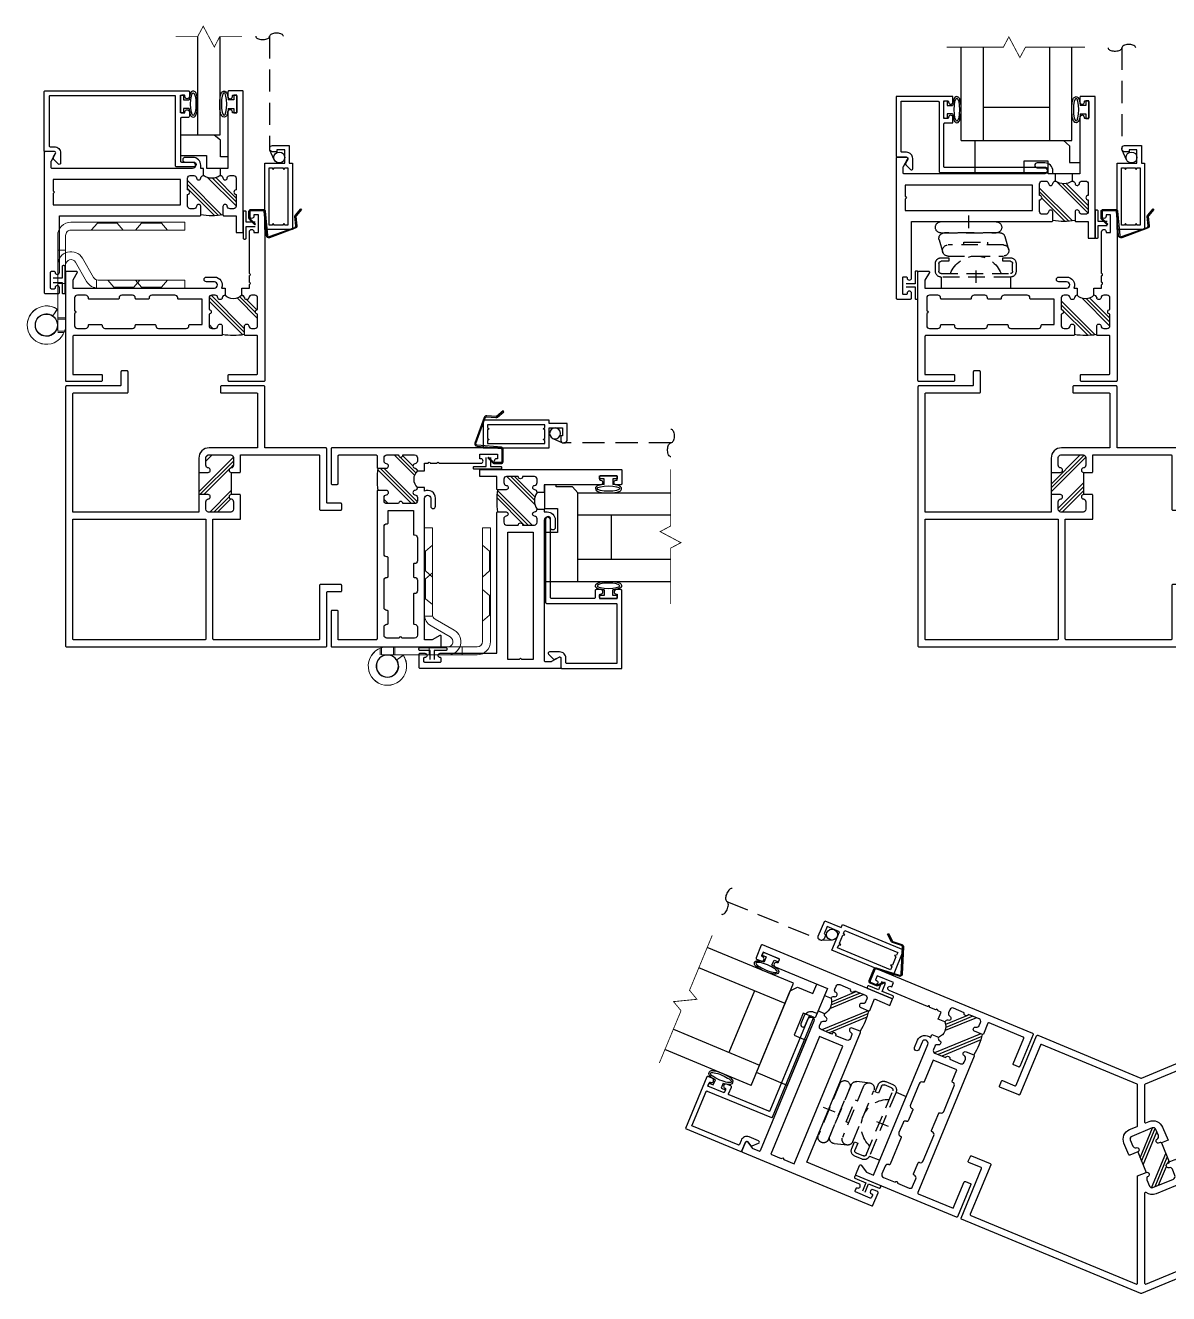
# Model space of a CAD drawing. Extents: x -4 to 57.4, y 0.4 to 32.4.
# Drawn here: x 1.52 to 14.44, y 15.15 to 29.49 of the extents above; entities that cross this region are included whole.
import ezdxf

# ---------------------------------------------------------------- set-up
doc = ezdxf.new("R2010")
doc.units = 0
doc.header["$MEASUREMENT"] = 0
doc.linetypes.add('HIDDEN', pattern=[0.375, 0.25, -0.125])
doc.layers.get('0').update_dxf_attribs({"linetype": 'CONTINUOUS'})
for name, color, linetype in [('FRAME', 1, 'CONTINUOUS'), ('GLASS', 7, 'CONTINUOUS'), ('MISC', 7, 'CONTINUOUS'), ('SCREEN', 92, 'CONTINUOUS'), ('SCREEN_CLIP', 7, 'CONTINUOUS'), ('TEXT', 7, 'CONTINUOUS'), ('VENT', 5, 'CONTINUOUS'), ('YK_GLASS_STOP', 5, 'CONTINUOUS')]:
    doc.layers.add(name, color=color, linetype=linetype)

# ---------------------------------------------------------------- blocks, each defined once
blk = doc.blocks.new('P48 90 Corner Mullion')
h = blk.add_hatch()
h.set_pattern_fill('PLAST', color=256, angle=45, style=0)
h.set_pattern_definition([(45, (-6.56593, -27.63443), (-0.1767767, 0.1767767), []), (45, (-6.58803, -27.61234), (-0.1767767, 0.1767767), []), (45, (-6.61013, -27.59024), (-0.1767767, 0.1767767), [])])
h.paths.add_polyline_path([(0.135, 1.972), (0.03, 1.972), (0.03, 1.722), (0.135, 1.722, -0.414214), (0.16, 1.697), (0.16, 1.697, -0.38311), (0.138, 1.672, 0.38311), (0.11, 1.641), (0.11, 1.555, 0.414214), (0.141, 1.524), (0.391, 1.524, 0.414214), (0.422, 1.555), (0.422, 1.641, 0.38311), (0.394, 1.672, -0.38311), (0.372, 1.697), (0.372, 1.697, -0.414214), (0.397, 1.722), (0.397, 1.972, -0.414214), (0.372, 1.997), (0.372, 1.997, -0.38311), (0.394, 2.022, 0.38311), (0.422, 2.053), (0.422, 2.139, 0.414214), (0.391, 2.17), (0.141, 2.17, 0.414214), (0.11, 2.139), (0.11, 2.053, 0.38311), (0.138, 2.022, -0.38311), (0.16, 1.997), (0.16, 1.997, -0.414214)])
for p, q in [((0.03, 1.972), (0.03, 1.722)), ((0.397, 1.972), (0.397, 1.722))]:
    blk.add_line(p, q)
for points in [[(0.03, 1.722), (0.03, 1.524), (-1.395, 1.524), (-1.395, 2.86, -0.414214), (-1.385, 2.87), (-0.78, 2.87, 0.414214), (-0.77, 2.88), (-0.77, 3.11, 0.414214), (-0.78, 3.12), (-0.84, 3.12, 0.414214), (-0.85, 3.11), (-0.85, 2.96, -0.414214), (-0.86, 2.95), (-1.465, 2.95, 0.414214), (-1.475, 2.94), (-1.475, 0.01, 0.414214), (-1.465, 0), (1.465, 0, 0.414214), (1.475, 0.01), (1.475, 0.615, -0.414214), (1.485, 0.625), (1.635, 0.625, 0.414214), (1.645, 0.635), (1.645, 0.695, 0.414214), (1.635, 0.705), (1.405, 0.705, 0.414214), (1.395, 0.695), (1.395, 0.09, -0.414214), (1.385, 0.08), (0.2, 0.08, -0.414214), (0.19, 0.09), (0.19, 1.444), (0.502, 1.444), (0.502, 1.712, 0.414214), (0.492, 1.722), (0.397, 1.722, 0.414214), (0.372, 1.697), (0.372, 1.697, 0.38311), (0.394, 1.672, -0.38311), (0.422, 1.641), (0.422, 1.555, -0.414214), (0.391, 1.524), (0.141, 1.524, -0.414214), (0.11, 1.555), (0.11, 1.641, -0.38311), (0.138, 1.672, 0.38311), (0.16, 1.697), (0.16, 1.697, 0.414214), (0.135, 1.722), (0.03, 1.722)], [(0.03, 1.972), (0.135, 1.972, 0.414214), (0.16, 1.997), (0.16, 1.997, 0.38311), (0.138, 2.022, -0.38311), (0.11, 2.053), (0.11, 2.139, -0.414214), (0.141, 2.17), (0.391, 2.17, -0.414214), (0.422, 2.139), (0.422, 2.053, -0.38311), (0.394, 2.022, 0.38311), (0.372, 1.997), (0.372, 1.997, 0.414214), (0.397, 1.972), (0.492, 1.972, 0.414214), (0.502, 1.982), (0.502, 2.17), (1.385, 2.17, -0.414214), (1.395, 2.16), (1.395, 1.555, 0.414214), (1.405, 1.545), (1.635, 1.545, 0.414214), (1.645, 1.555), (1.645, 1.615, 0.414214), (1.635, 1.625), (1.485, 1.625, -0.414214), (1.475, 1.635), (1.475, 2.24, 0.414214), (1.465, 2.25), (0.775, 2.25), (0.775, 2.94, 0.414214), (0.765, 2.95), (0.285, 2.95, 0.414214), (0.275, 2.94), (0.275, 2.88, 0.414214), (0.285, 2.87), (0.685, 2.87, -0.414214), (0.695, 2.86), (0.695, 2.25), (0.147, 2.25, 0.414214), (0.03, 2.133), (0.03, 1.972)]]:
    blk.add_lwpolyline(points, format="xyb")
blk.add_lwpolyline([(-1.385, 0.08, -0.414214), (-1.395, 0.09), (-1.395, 1.444), (0.11, 1.444), (0.11, 0.09, -0.414214), (0.1, 0.08)], format="xyb", close=True)
blk = doc.blocks.new('05P19-BLOCK-OG')
h = blk.add_hatch()
h.set_pattern_fill('PLAST', angle=45, style=0)
h.paths.add_polyline_path([(0.006, 1.12, -1), (0.006, 1.17), (0.006, 1.302, 0.414214), (-0.025, 1.333), (-0.063, 1.333, 0.38311), (-0.094, 1.305, -0.947716), (-0.143, 1.308), (-0.143, 1.403, 0.081165), (-0.394, 1.403), (-0.394, 1.308, -0.947716), (-0.443, 1.305, 0.38311), (-0.474, 1.333), (-0.512, 1.333, 0.414214), (-0.544, 1.302), (-0.544, 1.17, -1), (-0.544, 1.12), (-0.544, 0.988, 0.414214), (-0.512, 0.957), (-0.474, 0.957, 0.38311), (-0.443, 0.985, -0.898027), (-0.394, 0.985, 0.009247), (-0.394, 0.984, 0.372543), (-0.363, 0.957, -0.436275), (-0.174, 0.957, 0.38311), (-0.143, 0.985, -0.898027), (-0.094, 0.985, 0.38311), (-0.063, 0.957), (-0.025, 0.957, 0.414214), (0.006, 0.988)])
for points in [[(-0.394, 0.984, -0.009247), (-0.394, 0.985, 0.898027), (-0.443, 0.985, -0.38311), (-0.474, 0.957), (-0.512, 0.957, -0.414214), (-0.544, 0.988), (-0.544, 1.12, 1), (-0.544, 1.17), (-0.544, 1.302, -0.414214), (-0.512, 1.333), (-0.474, 1.333, -0.38311), (-0.443, 1.305, 0.947716), (-0.394, 1.308), (-0.394, 1.403, 0.414214), (-0.404, 1.413), (-2.073, 1.413, -0.414214), (-2.084, 1.423), (-2.084, 1.852), (-1.761, 1.852, 0.414214), (-1.751, 1.862), (-1.751, 1.922, 0.414214), (-1.761, 1.932), (-2.154, 1.932, 0.414214), (-2.163, 1.922), (-2.163, 0.697, 0.414214), (-2.154, 0.687), (-2.042, 0.687, 0.57735), (-2.034, 0.702), (-2.084, 0.788), (-2.084, 0.877), (-0.483, 0.877, -1), (-0.483, 0.806), (-0.572, 0.806, 1), (-0.572, 0.752), (-0.483, 0.752, 0.536675), (-0.401, 0.877), (-0.363, 0.877), (-0.363, 0.957, -0.38311), (-0.394, 0.985)], [(-0.143, 0.984, 0.009247), (-0.143, 0.985, -0.38311), (-0.174, 0.957), (-0.174, 0.877), (-0.087, 0.877), (-0.087, 0.838, 0.317837), (-0.083, 0.833, -0.707107), (-0.083, 0.814, 0.317837), (-0.087, 0.81), (-0.087, 0.738, 0.317837), (-0.083, 0.733, -0.707107), (-0.083, 0.714, 0.317837), (-0.087, 0.71), (-0.087, 0.239, 1), (-0.037, 0.239), (-0.037, 0.25), (0.014, 0.25), (0.014, 0.05), (-0.037, 0.05), (-0.037, 0.064, 1), (-0.087, 0.064), (-0.087, 0.01, 0.414214), (-0.076, 0), (0.076, 0, 0.414214), (0.087, 0.01), (0.087, 1.922, 0.414214), (0.076, 1.932), (-0.316, 1.932, 0.414214), (-0.326, 1.922), (-0.326, 1.862, 0.414214), (-0.316, 1.852), (-0.003, 1.852, -0.414214), (0.006, 1.842), (0.006, 1.423, -0.414214), (-0.003, 1.413), (-0.134, 1.413, 0.414214), (-0.143, 1.403), (-0.143, 1.308, 0.947716), (-0.094, 1.305, -0.38311), (-0.063, 1.333), (-0.025, 1.333, -0.414214), (0.006, 1.302), (0.006, 1.17, 1), (0.006, 1.12), (0.006, 0.988, -0.414214), (-0.025, 0.957), (-0.063, 0.957, -0.38311), (-0.094, 0.985, 0.898027), (-0.143, 0.985)]]:
    blk.add_lwpolyline(points, format="xyb")
blk.add_lwpolyline([(-1.377, 0.988, -0.414214), (-1.408, 0.957), (-1.529, 0.957, -0.414214), (-1.56, 0.988), (-1.56, 0.992, 0.414214), (-1.569, 1.002), (-1.897, 1.002, 0.414214), (-1.907, 0.992), (-1.907, 0.988, -0.414214), (-1.938, 0.957), (-2.032, 0.957, -0.414214), (-2.064, 0.988), (-2.064, 1.132, 1), (-2.064, 1.162), (-2.064, 1.302, -0.414214), (-2.032, 1.333), (-1.938, 1.333, -0.414214), (-1.907, 1.302), (-1.907, 1.302), (-1.907, 1.298, 0.414214), (-1.897, 1.288), (-1.761, 1.288, 0.414214), (-1.751, 1.298), (-1.751, 1.302), (-1.751, 1.302, -0.414214), (-1.72, 1.333), (-1.408, 1.333, -0.414214), (-1.377, 1.302), (-1.377, 1.302), (-1.377, 1.298, 0.414214), (-1.367, 1.288), (-1.155, 1.288, 0.414214), (-1.145, 1.298), (-1.145, 1.302), (-1.145, 1.302, -0.414214), (-1.114, 1.333), (-0.802, 1.333, -0.414214), (-0.771, 1.302), (-0.771, 1.302), (-0.771, 1.298, 0.414214), (-0.761, 1.288), (-0.623, 1.288), (-0.623, 1.002), (-0.889, 1.002, 0.414214), (-0.898, 0.992), (-0.898, 0.988, -0.414214), (-0.93, 0.957), (-1.19, 0.957, -0.414214), (-1.221, 0.988), (-1.221, 0.992, 0.414214), (-1.23, 1.002), (-1.367, 1.002, 0.414214), (-1.377, 0.992)], format="xyb", close=True)
at = {"color": 7}
for centre, radius, start, end in [((-0.269, 0.638), 0.775, 80.7195, 99.2805), ((-0.269, 0.869), 0.129, 42.8591, 137.1409)]:
    blk.add_arc(centre, radius, start, end, dxfattribs=at)
blk = doc.blocks.new('05P11-Z-BAR')
h = blk.add_hatch()
h.set_pattern_fill('PLAST', angle=45, style=0)
h.set_pattern_definition([(45, (-0.3846, -1e-07), (-0.176777, 0.176777), []), (45, (-0.4067, 0.0221), (-0.176777, 0.176777), []), (45, (-0.4288, 0.0442), (-0.176777, 0.176777), [])])
h.paths.add_polyline_path([(0.006, 1.12, -0.414214), (-0.018, 1.145, -0.414214), (0.006, 1.17), (0.006, 1.302, 0.414214), (-0.025, 1.333), (-0.063, 1.333, 0.38311), (-0.094, 1.305, -0.947716), (-0.143, 1.308), (-0.143, 1.403, 0.087329), (-0.394, 1.403), (-0.394, 1.308, -1), (-0.443, 1.308, 0.352985), (-0.473, 1.333), (-0.512, 1.333, 0.414214), (-0.544, 1.302), (-0.544, 1.17, -0.414214), (-0.518, 1.145, -0.414214), (-0.544, 1.12), (-0.544, 0.988, 0.414214), (-0.512, 0.957), (-0.474, 0.957, 0.38311), (-0.443, 0.985, -0.898027), (-0.394, 0.985, 0.38311), (-0.363, 0.957, -0.325577), (-0.174, 0.957, 0.363634), (-0.143, 0.982, -0.947716), (-0.094, 0.985, 0.38311), (-0.063, 0.957), (-0.025, 0.957, 0.414214), (0.006, 0.988)])
blk.add_line((-0.087, 0.877), (-0.087, 0.877))
for points in [[(-2.164, 2.28, -0.414214), (-2.154, 2.29), (-2.001, 2.29, -0.414214), (-1.991, 2.28), (-1.991, 2.226, -1), (-2.041, 2.226), (-2.041, 2.23, 0.414214), (-2.051, 2.24), (-2.081, 2.24, 0.414214), (-2.091, 2.23), (-2.091, 2.05, 0.414214), (-2.081, 2.04), (-2.051, 2.04, 0.414214), (-2.041, 2.05), (-2.041, 2.051, -1), (-1.991, 2.051), (-1.991, 1.413), (-0.403, 1.413, -0.414214), (-0.394, 1.403), (-0.394, 1.306, -0.888834), (-0.443, 1.306, 0.377258), (-0.474, 1.333), (-0.512, 1.333, 0.414214), (-0.544, 1.302), (-0.544, 1.17, -1), (-0.544, 1.12), (-0.544, 0.988, 0.414214), (-0.512, 0.957), (-0.474, 0.957, 0.383109), (-0.443, 0.985, -0.898027), (-0.394, 0.985, 0.38311), (-0.363, 0.957), (-0.363, 0.877), (-0.394, 0.877), (-0.394, 0.842, -0.414214), (-0.483, 0.752), (-0.571, 0.752, -1), (-0.571, 0.806), (-0.486, 0.806, 0.859155), (-0.486, 0.877), (-2.074, 0.877, 0.414214), (-2.084, 0.867), (-2.084, 0.797, 0.131652), (-2.082, 0.792), (-2.035, 0.709, -0.577353), (-2.048, 0.687), (-2.154, 0.687, -0.414214), (-2.164, 0.697), (-2.164, 2.28)], [(-0.025, 0.957, 0.414214), (0.006, 0.988), (0.006, 1.12, -1), (0.006, 1.17), (0.006, 1.302, 0.414214), (-0.025, 1.333), (-0.063, 1.333, 0.38311), (-0.094, 1.305, -0.947716), (-0.143, 1.308), (-0.143, 1.403, -0.414214), (-0.133, 1.413), (0.006, 1.413), (0.006, 1.603), (0.086, 1.603), (0.086, 0.01, -0.414214), (0.077, 0), (-0.077, 0, -0.414214), (-0.087, 0.01), (-0.087, 0.064, -1), (-0.037, 0.064), (-0.037, 0.06, 0.414214), (-0.027, 0.05), (0.003, 0.05, 0.414214), (0.014, 0.06), (0.014, 0.24, 0.414214), (0.003, 0.25), (-0.027, 0.25, 0.414214), (-0.037, 0.24), (-0.037, 0.239, -1), (-0.087, 0.239), (-0.087, 0.877), (-0.174, 0.877), (-0.174, 0.957, 0.363634), (-0.143, 0.982, -0.947716), (-0.094, 0.985, 0.38311), (-0.063, 0.957), (-0.025, 0.957)]]:
    blk.add_lwpolyline(points, format="xyb")
blk.add_lwpolyline([(-2.063, 1.16), (-2.063, 1.288), (-0.623, 1.288), (-0.623, 1.002), (-2.063, 1.002), (-2.063, 1.129), (-2.048, 1.145)], close=True)
at = {"color": 7}
for centre, radius, start, end in [((-0.269, 0.638), 0.775, 80.7195, 99.2805), ((-0.269, 0.828), 0.16, 53.9319, 126.0681)]:
    blk.add_arc(centre, radius, start, end, dxfattribs=at)
blk = doc.blocks.new('05P05-.25in_GLASS_STOP')
for p, q in [((-0.588, 0.25), (-0.623, 0.25)), ((-0.623, 0.25), (-0.623, 0.05)), ((-0.588, 0.198), (-0.588, 0.25)), ((-0.526, 0.198), (-0.588, 0.198)), ((-0.084, 0.198), (-0.022, 0.198)), ((-0.022, 0.198), (-0.022, 0.25)), ((-0.022, 0.25), (0.013, 0.25)), ((0.013, 0.25), (0.013, 0.05)), ((-0.623, 0.05), (-0.588, 0.05)), ((-0.588, 0.05), (-0.588, 0.103)), ((-0.588, 0.103), (-0.526, 0.103)), ((-0.022, 0.103), (-0.084, 0.103)), ((-0.022, 0.05), (-0.022, 0.103)), ((0.013, 0.05), (-0.022, 0.05))]:
    blk.add_line(p, q)
blk.add_lwpolyline([(-2.048, 0.632, 0.414214), (-1.978, 0.702), (-1.978, 0.817, 0.668179), (-2.003, 0.828), (-2.053, 0.778, 0.339454), (-2.057, 0.748), (-2.035, 0.71, -0.57735), (-2.048, 0.687), (-2.153, 0.687, 0.414214), (-2.163, 0.677), (-2.163, 0.01, 0.414214), (-2.153, 0), (-0.533, 0, 0.414214), (-0.523, 0.01), (-0.523, 0.064, 0.414214), (-0.548, 0.089), (-0.549, 0.089, 0.414214), (-0.573, 0.064), (-0.573, 0.06, -0.414214), (-0.583, 0.05), (-0.608, 0.05, -0.414214), (-0.623, 0.065), (-0.623, 0.235, -0.414214), (-0.608, 0.25), (-0.583, 0.25, -0.414214), (-0.573, 0.24), (-0.573, 0.239, 0.414214), (-0.549, 0.214), (-0.548, 0.214, 0.414214), (-0.523, 0.239), (-0.523, 0.288, 0.414214), (-0.538, 0.303), (-0.613, 0.303, -0.414214), (-0.623, 0.313), (-0.623, 0.795, -0.414214), (-0.613, 0.805), (-0.474, 0.805, 0.414214), (-0.447, 0.832), (-0.447, 0.833, 0.414214), (-0.474, 0.86), (-0.668, 0.86, 0.414214), (-0.678, 0.85), (-0.678, 0.065, -0.414214), (-0.688, 0.055), (-2.098, 0.055, -0.414214), (-2.108, 0.065), (-2.108, 0.622, -0.414214), (-2.098, 0.632)], format="xyb", close=True)
at = {"extrusion": (0, 0, -1)}
blk.add_ellipse((-0.479, 0.15), major_axis=(0, 0.129), ratio=0.232303, dxfattribs=at)
blk.add_ellipse((-0.131, 0.15), major_axis=(0, 0.129), ratio=0.232303)
for points in [[(-0.526, 0.198), (-0.524, 0.219), (-0.521, 0.239), (-0.512, 0.269), (-0.508, 0.28), (-0.495, 0.294), (-0.487, 0.298), (-0.479, 0.298), (-0.468, 0.298), (-0.46, 0.292), (-0.451, 0.279), (-0.447, 0.272), (-0.437, 0.244), (-0.433, 0.215), (-0.428, 0.136), (-0.432, 0.085), (-0.444, 0.034), (-0.448, 0.022), (-0.464, 0.005), (-0.478, 0), (-0.499, 0.008), (-0.504, 0.016), (-0.512, 0.032), (-0.515, 0.041), (-0.522, 0.067), (-0.524, 0.084), (-0.526, 0.103)], [(-0.084, 0.198), (-0.086, 0.219), (-0.089, 0.239), (-0.098, 0.269), (-0.102, 0.28), (-0.115, 0.294), (-0.123, 0.298), (-0.131, 0.298), (-0.142, 0.298), (-0.15, 0.292), (-0.159, 0.279), (-0.163, 0.272), (-0.173, 0.244), (-0.177, 0.215), (-0.182, 0.136), (-0.178, 0.085), (-0.166, 0.034), (-0.162, 0.022), (-0.146, 0.005), (-0.132, 0), (-0.111, 0.008), (-0.106, 0.016), (-0.098, 0.032), (-0.095, 0.041), (-0.088, 0.067), (-0.086, 0.084), (-0.084, 0.103)]]:
    blk.add_open_spline(points, degree=3, knots=[5.075676, 5.075676, 5.075676, 5.075676, 5.596595, 5.596595, 6.055763, 6.055763, 6.283185, 6.283185, 6.283185, 6.572914, 6.572914, 6.862642, 6.862642, 7.608886, 7.608886, 8.676451, 8.676451, 9.18434, 9.18434, 9.518242, 9.518242, 9.852144, 9.852144, 10.186046, 10.186046, 10.631436, 10.631436, 10.631436, 10.631436])
blk = doc.blocks.new('4-BAR_HINGE')
for p, q in [((0.248, -1.119), (0.123, -1.119)), ((0.248, -1.901), (0.123, -1.901))]:
    blk.add_line(p, q)
at = {"linetype": 'HIDDEN', "ltscale": 0.75}
for p, q in [((0.248, -1.119), (0.248, -1.901)), ((0.288, -1.901), (0.288, -1.119)), ((0.401, -1.054), (0.313, -1.054)), ((0.313, -1.094), (0.401, -1.094)), ((0.426, -1.119), (0.426, -1.204)), ((0.466, -1.204), (0.466, -1.119)), ((0.556, -1.136), (0.701, -1.178)), ((0.426, -1.204), (0.466, -1.204)), ((0.486, -1.823), (0.486, -1.198)), ((0.611, -1.198), (0.611, -1.823)), ((0.748, -1.239), (0.748, -1.864)), ((0.748, -1.904), (0.748, -1.279)), ((0.873, -1.279), (0.873, -1.904)), ((0.641, -1.377), (0.611, -1.377)), ((0.641, -1.644), (0.641, -1.377)), ((0.611, -1.644), (0.641, -1.644)), ((0.466, -1.816), (0.426, -1.816)), ((0.426, -1.816), (0.426, -1.901)), ((0.466, -1.901), (0.466, -1.816)), ((0.401, -1.926), (0.313, -1.926)), ((0.313, -1.966), (0.401, -1.966)), ((0.67, -1.924), (0.526, -1.881))]:
    blk.add_line(p, q, dxfattribs=at)
at = {"linetype": 'Continuous'}
for p, q in [((0.324, -1.51), (0.183, -1.51)), ((0.943, -1.591), (0.802, -1.591))]:
    blk.add_line(p, q, dxfattribs=at)
at = {"linetype": 'HIDDEN', "ltscale": 0.75}
for centre, radius, start, end in [((0.313, -1.119), 0.065, 90, 180), ((0.313, -1.119), 0.025, 90, 180), ((0.401, -1.119), 0.065, 360, 90), ((0.401, -1.119), 0.025, 0, 90), ((0.548, -1.198), 0.0625, 0, 180), ((0.181, -1.51), 0.305, 290.4553, 69.5447), ((0.686, -1.239), 0.062, 0, 75.7192), ((0.81, -1.279), 0.0625, 0, 180), ((0.548, -1.823), 0.0625, 180, 0), ((0.313, -1.901), 0.065, 180, 270), ((0.313, -1.901), 0.025, 180, 270), ((0.401, -1.901), 0.065, 270, 0), ((0.401, -1.901), 0.025, 270, 0), ((0.686, -1.864), 0.062, 255.5579, 0), ((0.81, -1.904), 0.0625, 180, 0)]:
    blk.add_arc(centre, radius, start, end, dxfattribs=at)
blk = doc.blocks.new('p49 45 Corner Mullion')
h = blk.add_hatch()
h.set_pattern_fill('PLAST', color=256, angle=67.5, style=0)
h.set_pattern_definition([(67.5, (-7.35621, -19.63126), (-0.23097, 0.0956709), []), (67.5, (-7.38509, -19.6193), (-0.23097, 0.0956709), []), (67.5, (-7.41396, -19.60734), (-0.23097, 0.0956709), [])])
h.paths.add_polyline_path([(0.234, 1.701, 0.414214), (0.221, 1.706), (0.207, 1.701, -0.414214), (0.175, 1.714), (0.174, 1.714, -0.38311), (0.186, 1.746, 0.38311), (0.199, 1.785), (0.17, 1.855, 0.414214), (0.13, 1.872), (-0.101, 1.776, 0.414214), (-0.118, 1.736), (-0.089, 1.666, 0.38311), (-0.052, 1.648, -0.38311), (-0.021, 1.633), (-0.021, 1.633, -0.414214), (-0.035, 1.6), (0.061, 1.369, -0.414214), (0.093, 1.356), (0.094, 1.356, -0.38311), (0.083, 1.324, 0.38311), (0.069, 1.285), (0.098, 1.215, 0.414214), (0.138, 1.198), (0.369, 1.294, 0.414214), (0.386, 1.334), (0.357, 1.404, 0.38311), (0.32, 1.422, -0.38311), (0.289, 1.437), (0.289, 1.437, -0.414214), (0.303, 1.47), (0.317, 1.475, 0.414214), (0.322, 1.488)])
for p, q in [((-0.035, 1.6), (0.061, 1.369)), ((0.234, 1.701), (0.322, 1.488))]:
    blk.add_line(p, q)
for points in [[(0.234, 1.701, 0.414214), (0.221, 1.706), (0.207, 1.701, -0.414214), (0.175, 1.714), (0.174, 1.714, -0.38311), (0.186, 1.746, 0.38311), (0.199, 1.785), (0.17, 1.855, 0.414214), (0.13, 1.872), (-0.101, 1.776, 0.414214), (-0.118, 1.736), (-0.089, 1.666, 0.38311), (-0.052, 1.648, -0.38311), (-0.021, 1.633), (-0.021, 1.633, -0.414214), (-0.035, 1.6), (-0.123, 1.564, -0.414214), (-0.136, 1.569), (-0.19, 1.7, -0.414214), (-0.126, 1.853), (-0.042, 1.887, 0.303347), (-0.036, 1.897), (-0.036, 2.357, 0.303347), (-0.042, 2.366), (-1.122, 2.813, 0.414214), (-1.135, 2.808), (-1.366, 2.249, -0.414214), (-1.379, 2.244), (-1.592, 2.332, -0.414214), (-1.597, 2.345), (-1.574, 2.4, -0.414214), (-1.561, 2.406), (-1.423, 2.348, 0.414214), (-1.409, 2.354), (-1.178, 2.912, -0.414214), (-1.165, 2.918), (0, 2.435, 0.198912), (0.008, 2.435), (1.173, 2.918, -0.414214), (1.186, 2.912), (1.417, 2.354, 0.414214), (1.43, 2.348), (1.569, 2.406, -0.414214), (1.582, 2.4), (1.605, 2.345, -0.414214), (1.599, 2.332), (1.387, 2.244, -0.414214), (1.374, 2.249), (1.142, 2.808, 0.414214), (1.129, 2.813), (0.05, 2.366, 0.303347), (0.044, 2.357), (0.044, 1.938, 0.534511), (0.058, 1.929), (0.094, 1.944, -0.414214), (0.246, 1.88), (0.308, 1.732)], [(0.396, 1.519), (0.458, 1.37, -0.414214), (0.394, 1.217), (0.174, 1.126, -0.264161), (0.06, 1.141, 0.616945), (0.044, 1.133), (0.044, 0.117, 0.534511), (0.058, 0.107), (1.929, 0.882, 0.414214), (1.934, 0.896), (1.703, 1.454, -0.414214), (1.708, 1.468), (1.921, 1.556, -0.414214), (1.934, 1.55), (1.957, 1.495, -0.414214), (1.951, 1.482), (1.813, 1.424, 0.414214), (1.807, 1.411), (2.039, 0.852, -0.414214), (2.034, 0.839), (0.008, 0, -0.198912), (0, 0), (-2.026, 0.839, -0.414214), (-2.031, 0.852), (-1.8, 1.411, 0.414214), (-1.805, 1.424), (-1.944, 1.482, -0.414214), (-1.949, 1.495), (-1.926, 1.55, -0.414214), (-1.913, 1.556), (-1.701, 1.468, -0.414214), (-1.695, 1.454), (-1.927, 0.896, 0.414214), (-1.921, 0.882), (-0.05, 0.107, 0.534511), (-0.036, 0.117), (-0.036, 1.329), (0.061, 1.369, -0.414214), (0.093, 1.356), (0.094, 1.356, -0.38311), (0.083, 1.324, 0.38311), (0.069, 1.285), (0.098, 1.215, 0.414214), (0.138, 1.198), (0.369, 1.294, 0.414214), (0.386, 1.334), (0.357, 1.404, 0.38311), (0.32, 1.422, -0.38311), (0.289, 1.437), (0.289, 1.437, -0.414214), (0.303, 1.47), (0.317, 1.475, 0.414214), (0.322, 1.488)]]:
    blk.add_lwpolyline(points, format="xyb", close=True)
blk = doc.blocks.new('05P09-1in_GLASS_STOP')
for p, q in [((-1.338, 0.25), (-1.373, 0.25)), ((-1.373, 0.25), (-1.373, 0.05)), ((-1.338, 0.197), (-1.338, 0.25)), ((-1.276, 0.197), (-1.338, 0.197)), ((-0.084, 0.197), (-0.022, 0.197)), ((-0.022, 0.197), (-0.022, 0.25)), ((-0.022, 0.25), (0.013, 0.25)), ((0.013, 0.25), (0.013, 0.05)), ((-1.373, 0.05), (-1.338, 0.05)), ((-1.338, 0.05), (-1.338, 0.102)), ((-1.338, 0.102), (-1.276, 0.102)), ((-0.022, 0.102), (-0.084, 0.102)), ((-0.022, 0.05), (-0.022, 0.102)), ((0.013, 0.05), (-0.022, 0.05))]:
    blk.add_line(p, q)
blk.add_lwpolyline([(-2.035, 0.709, -0.57735), (-2.047, 0.687), (-2.153, 0.687, 0.414214), (-2.163, 0.677), (-2.163, 0), (-1.283, 0, 0.414214), (-1.273, 0.01), (-1.273, 0.062, 0.414214), (-1.298, 0.087, 0.435311), (-1.323, 0.061, -0.435311), (-1.333, 0.05), (-1.363, 0.05, -0.414214), (-1.373, 0.06), (-1.373, 0.24, -0.414214), (-1.363, 0.25), (-1.333, 0.25, -0.435311), (-1.323, 0.239, 0.435311), (-1.298, 0.212, 0.414214), (-1.273, 0.237), (-1.273, 0.29, 0.414214), (-1.283, 0.3), (-1.363, 0.3, -0.414214), (-1.373, 0.31), (-1.373, 0.795, -0.414214), (-1.363, 0.805), (-0.474, 0.805, 0.414214), (-0.447, 0.832), (-0.447, 0.833, 0.414214), (-0.474, 0.86), (-1.418, 0.86, 0.414214), (-1.428, 0.85), (-1.428, 0.065, -0.414214), (-1.438, 0.055), (-2.108, 0.055), (-2.108, 0.622, -0.414214), (-2.098, 0.632), (-2.047, 0.632, 0.414214), (-1.977, 0.702), (-1.977, 0.817, 0.668179), (-2.003, 0.828), (-2.058, 0.773, 0.339454), (-2.06, 0.755)], format="xyb", close=True)
at = {"extrusion": (0, 0, -1)}
blk.add_ellipse((-1.229, 0.15), major_axis=(0, 0.129), ratio=0.232303, dxfattribs=at)
blk.add_ellipse((-0.131, 0.15), major_axis=(0, 0.129), ratio=0.232303)
for points in [[(-1.276, 0.197), (-1.274, 0.219), (-1.271, 0.239), (-1.262, 0.269), (-1.258, 0.28), (-1.245, 0.294), (-1.237, 0.298), (-1.229, 0.298), (-1.218, 0.298), (-1.21, 0.292), (-1.201, 0.279), (-1.197, 0.272), (-1.187, 0.244), (-1.183, 0.215), (-1.178, 0.136), (-1.182, 0.085), (-1.194, 0.034), (-1.198, 0.022), (-1.214, 0.005), (-1.228, 0), (-1.249, 0.008), (-1.254, 0.016), (-1.262, 0.032), (-1.265, 0.041), (-1.272, 0.067), (-1.274, 0.084), (-1.276, 0.102)], [(-0.084, 0.197), (-0.086, 0.219), (-0.089, 0.239), (-0.098, 0.269), (-0.102, 0.28), (-0.115, 0.294), (-0.123, 0.298), (-0.131, 0.298), (-0.142, 0.298), (-0.15, 0.292), (-0.159, 0.279), (-0.163, 0.272), (-0.173, 0.244), (-0.177, 0.215), (-0.182, 0.136), (-0.178, 0.085), (-0.166, 0.034), (-0.162, 0.022), (-0.146, 0.005), (-0.132, 0), (-0.111, 0.008), (-0.106, 0.016), (-0.098, 0.032), (-0.095, 0.041), (-0.088, 0.067), (-0.086, 0.084), (-0.084, 0.102)]]:
    blk.add_open_spline(points, degree=3, knots=[5.075676, 5.075676, 5.075676, 5.075676, 5.596595, 5.596595, 6.055763, 6.055763, 6.283185, 6.283185, 6.283185, 6.572914, 6.572914, 6.862642, 6.862642, 7.608886, 7.608886, 8.676451, 8.676451, 9.18434, 9.18434, 9.518242, 9.518242, 9.852144, 9.852144, 10.186046, 10.186046, 10.631436, 10.631436, 10.631436, 10.631436])
blk = doc.blocks.new('05P12-1.25in_GLASS_STOP')
for p, q in [((-1.588, 0.25), (-1.624, 0.25)), ((-1.624, 0.25), (-1.624, 0.05)), ((-1.588, 0.197), (-1.588, 0.25)), ((-1.526, 0.197), (-1.588, 0.197)), ((-0.084, 0.197), (-0.022, 0.197)), ((-0.022, 0.197), (-0.022, 0.25)), ((-0.022, 0.25), (0.013, 0.25)), ((0.013, 0.25), (0.013, 0.05)), ((-1.624, 0.05), (-1.588, 0.05)), ((-1.588, 0.05), (-1.588, 0.102)), ((-1.588, 0.102), (-1.526, 0.102)), ((-0.022, 0.102), (-0.084, 0.102)), ((-0.022, 0.05), (-0.022, 0.102)), ((0.013, 0.05), (-0.022, 0.05))]:
    blk.add_line(p, q)
blk.add_lwpolyline([(-1.573, 0.24, 0.414214), (-1.583, 0.25), (-1.614, 0.25, 0.414214), (-1.624, 0.24), (-1.624, 0.06, 0.414214), (-1.614, 0.05), (-1.583, 0.05, 0.414214), (-1.573, 0.06), (-1.573, 0.063, -0.414214), (-1.548, 0.088), (-1.548, 0.088, -0.414214), (-1.523, 0.063), (-1.523, 0.01, -0.414214), (-1.533, 0), (-2.163, 0), (-2.163, 0.677, -0.414214), (-2.154, 0.687), (-2.047, 0.687, 0.57735), (-2.034, 0.709), (-2.059, 0.754, -0.339454), (-2.057, 0.773), (-2.002, 0.828, -0.668179), (-1.977, 0.817), (-1.977, 0.702, -0.414214), (-2.047, 0.632), (-2.098, 0.632, 0.414214), (-2.108, 0.622), (-2.108, 0.055), (-1.688, 0.055, 0.414214), (-1.679, 0.065), (-1.679, 0.85, -0.414214), (-1.669, 0.86), (-0.474, 0.86, -0.414214), (-0.447, 0.833), (-0.447, 0.832, -0.414214), (-0.474, 0.805), (-1.614, 0.805, 0.414214), (-1.624, 0.795), (-1.624, 0.31, 0.414214), (-1.614, 0.3), (-1.533, 0.3, -0.414214), (-1.523, 0.29), (-1.523, 0.238, -0.414214), (-1.548, 0.213), (-1.548, 0.213, -0.414214), (-1.573, 0.238)], format="xyb", close=True)
at = {"extrusion": (0, 0, -1)}
blk.add_ellipse((-1.479, 0.15), major_axis=(0, 0.129), ratio=0.232303, dxfattribs=at)
blk.add_ellipse((-0.131, 0.15), major_axis=(0, 0.129), ratio=0.232303)
for points in [[(-1.526, 0.197), (-1.524, 0.219), (-1.521, 0.239), (-1.512, 0.269), (-1.508, 0.28), (-1.495, 0.294), (-1.487, 0.298), (-1.479, 0.298), (-1.468, 0.298), (-1.46, 0.292), (-1.451, 0.279), (-1.447, 0.272), (-1.437, 0.244), (-1.433, 0.215), (-1.428, 0.136), (-1.432, 0.085), (-1.444, 0.034), (-1.448, 0.022), (-1.464, 0.005), (-1.478, 0), (-1.499, 0.008), (-1.504, 0.016), (-1.512, 0.032), (-1.515, 0.041), (-1.522, 0.067), (-1.524, 0.084), (-1.526, 0.102)], [(-0.084, 0.197), (-0.086, 0.219), (-0.089, 0.239), (-0.098, 0.269), (-0.102, 0.28), (-0.115, 0.294), (-0.123, 0.298), (-0.131, 0.298), (-0.142, 0.298), (-0.15, 0.292), (-0.159, 0.279), (-0.163, 0.272), (-0.173, 0.244), (-0.177, 0.215), (-0.182, 0.136), (-0.178, 0.085), (-0.166, 0.034), (-0.162, 0.022), (-0.146, 0.005), (-0.132, 0), (-0.111, 0.008), (-0.106, 0.016), (-0.098, 0.032), (-0.095, 0.041), (-0.088, 0.067), (-0.086, 0.084), (-0.084, 0.102)]]:
    blk.add_open_spline(points, degree=3, knots=[5.075676, 5.075676, 5.075676, 5.075676, 5.596595, 5.596595, 6.055763, 6.055763, 6.283185, 6.283185, 6.283185, 6.572914, 6.572914, 6.862642, 6.862642, 7.608886, 7.608886, 8.676451, 8.676451, 9.18434, 9.18434, 9.518242, 9.518242, 9.852144, 9.852144, 10.186046, 10.186046, 10.631436, 10.631436, 10.631436, 10.631436])
blk = doc.blocks.new('114-FLAT_SCREEN')
blk.add_line((0.142, 0.603), (0.142, 0.602))
at = {"linetype": 'HIDDEN'}
blk.add_line((0.194, 0.481), (0.144, 0.59), dxfattribs=at)
blk.add_lwpolyline([(0.399, 0.442), (0.399, -0.307), (0.087, -0.307), (0.087, 0.442), (0.312, 0.442), (0.312, 0.593), (0.222, 0.593), (0.222, 0.572), (0.172, 0.572, -0.414214), (0.142, 0.602), (0.142, 0.613, -0.414214), (0.172, 0.643), (0.362, 0.643), (0.362, 0.442)], format="xyb", close=True)
blk.add_lwpolyline([(0.292, -0.257), (0.193, -0.257), (0.182, -0.237), (0.17, -0.257), (0.136, -0.257), (0.136, 0.392), (0.17, 0.392), (0.182, 0.372), (0.193, 0.392), (0.292, 0.392), (0.303, 0.372), (0.315, 0.392), (0.348, 0.392), (0.348, -0.257), (0.315, -0.257), (0.303, -0.237)], close=True)
blk.add_circle((0.25, 0.507), 0.0618)
blk = doc.blocks.new('189-001_250-T')
at = {"color": 7, "linetype": 'Continuous', "lineweight": 15}
for p, q in [((-0.532, 0.538), (-0.407, 0.755)), ((-0.329, 0.71), (-0.454, 0.493)), ((-0.217, 0), (-0.217, 0.68)), ((-0.127, 0.68), (-0.127, 0)), ((-1.562, 0.418), (-1.562, 0.508)), ((-1.562, 0.508), (-0.584, 0.508)), ((-0.584, 0.418), (-1.562, 0.418)), ((-0.071, 0.105), (-0.122, 0.18))]:
    blk.add_line(p, q, dxfattribs=at)
at = {"color": 7, "linetype": 'HIDDEN', "lineweight": 0}
for p, q in [((-1.367, 0.508), (-1.299, 0.43)), ((-1.299, 0.43), (-1.075, 0.43)), ((-1.299, 0.43), (-1.299, 0.418)), ((-1.075, 0.43), (-1.007, 0.508)), ((-1.075, 0.418), (-1.075, 0.43)), ((-1.054, 0.508), (-0.987, 0.43)), ((-0.987, 0.43), (-0.762, 0.43)), ((-0.987, 0.43), (-0.987, 0.418)), ((-0.762, 0.43), (-0.695, 0.508)), ((-0.762, 0.418), (-0.762, 0.43)), ((-0.565, 0.419), (-0.565, 0.511))]:
    blk.add_line(p, q, dxfattribs=at)
at = {"color": 7, "linetype": 'Continuous', "lineweight": 15}
for centre, radius, start, end in [((-0.277, 0.68), 0.15, 360, 150), ((-0.277, 0.68), 0.06, 360, 150), ((-0.584, 0.568), 0.06, 270, 330), ((-0.584, 0.568), 0.15, 270, 330), ((0, 0), 0.217, 180, 124.12), ((0, 0), 0.127, 180, 124.2051)]:
    blk.add_arc(centre, radius, start, end, dxfattribs=at)
blk = doc.blocks.new('189-002')
at = {"color": 7, "linetype": 'Continuous', "lineweight": 15}
for p, q in [((-1.074, 1.562), (-1.164, 1.562)), ((-1.164, 1.562), (-1.164, 0.277)), ((-1.074, 0.277), (-1.074, 1.562)), ((-0.846, 0.217), (-1.014, 0.217)), ((-0.846, 0.127), (-0.846, 0.217)), ((-0.678, 0.217), (-0.846, 0.217)), ((-0.678, 0.217), (-0.47, 0.217)), ((-0.47, 0.217), (-0.47, 0.127)), ((-0.47, 0.217), (0, 0.217)), ((-1.014, 0.127), (-0.846, 0.127)), ((-0.846, 0.127), (-0.678, 0.127)), ((-0.678, 0.127), (-0.47, 0.127)), ((0, 0.127), (-0.47, 0.127)), ((-0.179, 0.123), (-0.105, 0.071))]:
    blk.add_line(p, q, dxfattribs=at)
at = {"color": 7, "linetype": 'HIDDEN', "lineweight": 0}
for p, q in [((-1.164, 1.299), (-1.152, 1.299)), ((-1.152, 1.299), (-1.074, 1.367)), ((-1.152, 1.075), (-1.152, 1.299)), ((-1.152, 1.075), (-1.164, 1.075)), ((-1.074, 1.007), (-1.152, 1.075)), ((-1.152, 0.799), (-1.074, 0.867)), ((-1.164, 0.799), (-1.152, 0.799)), ((-1.152, 0.575), (-1.152, 0.799)), ((-1.152, 0.575), (-1.164, 0.575)), ((-1.074, 0.507), (-1.152, 0.575)), ((-0.082, 0.217), (-0.082, 0.127)), ((-0.068, 0.127), (-0.068, 0.217)), ((0.068, 0.206), (0.068, 0.127)), ((0.082, 0.201), (0.082, 0.127)), ((0, 0.127), (0.068, 0.127))]:
    blk.add_line(p, q, dxfattribs=at)
at = {"color": 7, "linetype": 'Continuous', "lineweight": 15}
for centre, radius, start, end in [((-1.014, 0.277), 0.15, 180, 270), ((-1.014, 0.277), 0.06, 180, 270), ((0, 0), 0.217, 145.4498, 90), ((0, 0), 0.127, 145.7685, 90)]:
    blk.add_arc(centre, radius, start, end, dxfattribs=at)
blk = doc.blocks.new('183-003')
blk.add_circle((0, 0), 0.125)
blk = doc.blocks.new('250-T_SS_Butt_Hinge')
for name in ['189-002', '183-003']:
    blk.add_blockref(name, (0, 0))
at = {"xscale": -1, "rotation": 90}
blk.add_blockref('189-001_250-T', (0, 0), dxfattribs=at)

msp = doc.modelspace()

# ---------------------------------------------------------------- linework, layer by layer
at = {"layer": 'GLASS', "color": 7, "linetype": 'Continuous'}
for p, q in [((3.463, 29.36), (3.463, 28.248)), ((3.713, 29.36), (3.713, 28.248))]:
    msp.add_line(p, q, dxfattribs=at)
at = {"layer": 'GLASS', "linetype": 'Continuous'}
for p, q in [((12.093, 28.185), (12.093, 29.241)), ((12.342, 29.241), (12.342, 28.185)), ((13.095, 28.185), (13.095, 29.241)), ((13.343, 28.185), (13.343, 29.241)), ((7.762, 24.203), (8.809, 24.203)), ((7.762, 23.955), (8.809, 23.955)), ((8.137, 23.955), (8.137, 23.452)), ((8.809, 23.452), (7.762, 23.452)), ((7.762, 23.203), (8.809, 23.203)), ((10.198, 18.662), (9.223, 19.065)), ((10.103, 18.432), (9.128, 18.836)), ((8.84, 18.141), (9.815, 17.737)), ((9.719, 17.507), (8.744, 17.911))]:
    msp.add_line(p, q, dxfattribs=at)
at = {"layer": 'GLASS', "const_width": 0.0094}
for points in [[(11.93, 29.241), (12.57, 29.241), (12.632, 29.358), (12.757, 29.123), (12.82, 29.241), (13.493, 29.241)], [(8.809, 22.948), (8.809, 23.579), (8.926, 23.641), (8.691, 23.766), (8.809, 23.829), (8.809, 24.47)], [(8.682, 17.76), (8.927, 18.351), (8.842, 18.454), (9.107, 18.48), (9.023, 18.582), (9.28, 19.204)]]:
    msp.add_lwpolyline(points, dxfattribs=at)
at = {"layer": 'MISC'}
msp.add_line((3.713, 28.248), (3.464, 28.248), dxfattribs=at)
at = {"layer": 'MISC', "const_width": 0.0094}
msp.add_lwpolyline([(3.214, 29.36), (3.463, 29.36), (3.527, 29.478), (3.652, 29.243), (3.713, 29.36), (3.964, 29.36)], dxfattribs=at)
at = {"layer": 'MISC', "linetype": 'Continuous'}
msp.add_lwpolyline([(3.806, 28), (3.806, 28), (3.721, 28), (3.721, 28.189), (3.652, 28.248), (3.27, 28.248), (3.27, 28.017), (3.564, 28.017), (3.564, 27.875), (3.806, 27.875)], dxfattribs=at)
at = {"layer": 'MISC'}
for points in [[(13.436, 27.808), (13.075, 27.808), (13.075, 27.954), (12.802, 27.954), (12.802, 27.808), (12.25, 27.808), (12.25, 28.185), (13.25, 28.185), (13.319, 28.125), (13.319, 27.938), (13.436, 27.938)], [(7.385, 24.297), (7.385, 24.029), (7.531, 24.029), (7.531, 23.756), (7.385, 23.756), (7.385, 23.203), (7.762, 23.203), (7.762, 24.203), (7.702, 24.273), (7.514, 24.273), (7.514, 24.297)], [(10.582, 18.604), (10.443, 18.27), (10.309, 18.325), (10.205, 18.074), (10.339, 18.018), (10.128, 17.507), (9.779, 17.652), (10.162, 18.576), (10.244, 18.617), (10.418, 18.545), (10.462, 18.653)]]:
    msp.add_lwpolyline(points, dxfattribs=at)
at = {"layer": 'MISC', "linetype": 'Continuous'}
for points in [[(4.114, 27.263), (4.012, 27.263), (4.012, 27.379, 0.414214), (4.002, 27.389), (3.989, 27.389, 0.414214), (3.979, 27.379), (3.979, 27.083, 0.414214), (3.989, 27.073)], [(13.744, 27.271), (13.642, 27.271), (13.642, 27.388, 0.414214), (13.632, 27.398), (13.619, 27.398, 0.414214), (13.609, 27.388), (13.609, 27.092, 0.414214), (13.619, 27.082)], [(3.989, 27.073), (4.002, 27.073, 0.414214), (4.012, 27.083), (4.012, 27.216), (4.114, 27.216)], [(13.619, 27.082), (13.632, 27.082, 0.414214), (13.642, 27.092), (13.642, 27.224), (13.744, 27.224)], [(1.83, 26.582), (1.932, 26.582), (1.932, 26.466, 0.414214), (1.942, 26.456), (1.955, 26.456, 0.414214), (1.965, 26.466), (1.965, 26.762, 0.414214), (1.955, 26.772)], [(1.955, 26.772), (1.942, 26.772, 0.414214), (1.932, 26.762), (1.932, 26.629), (1.83, 26.629)], [(11.47, 26.534), (11.572, 26.534), (11.572, 26.403, 0.414214), (11.582, 26.393), (11.595, 26.393, 0.414214), (11.605, 26.403), (11.605, 26.699, 0.414214), (11.595, 26.709)], [(11.595, 26.709), (11.582, 26.709, 0.414214), (11.572, 26.699), (11.572, 26.566), (11.47, 26.566)], [(6.772, 24.605), (6.772, 24.503), (6.888, 24.503, -0.414214), (6.898, 24.493), (6.898, 24.48, -0.414214), (6.888, 24.47), (6.592, 24.47, -0.414214), (6.582, 24.48)], [(6.582, 24.48), (6.582, 24.493, -0.414214), (6.592, 24.503), (6.725, 24.503), (6.725, 24.605)], [(6.091, 22.321), (6.091, 22.423), (5.975, 22.423, -0.414214), (5.965, 22.433), (5.965, 22.445, -0.414214), (5.975, 22.455), (6.271, 22.455, -0.414214), (6.281, 22.445)], [(6.281, 22.445), (6.281, 22.433, -0.414214), (6.271, 22.423), (6.138, 22.423), (6.138, 22.321)], [(11.196, 18.682), (11.157, 18.588), (11.049, 18.633, 0.414214), (11.036, 18.627), (11.031, 18.615, 0.414214), (11.037, 18.602), (11.31, 18.489, 0.414214), (11.323, 18.495)], [(11.323, 18.495), (11.328, 18.506, 0.414214), (11.323, 18.519), (11.2, 18.57), (11.239, 18.664)], [(11.007, 16.3), (11.046, 16.394), (11.166, 16.344, 0.414214), (11.179, 16.349), (11.184, 16.361, 0.414214), (11.179, 16.374), (10.906, 16.487, 0.414214), (10.892, 16.482)], [(10.892, 16.482), (10.888, 16.47, 0.414214), (10.893, 16.457), (11.016, 16.406), (10.977, 16.312)]]:
    msp.add_lwpolyline(points, format="xyb", dxfattribs=at)
at = {"layer": 'SCREEN', "linetype": 'HIDDEN'}
for p, q in [((4.277, 29.364), (4.277, 28.094)), ((13.91, 29.234), (13.91, 28.094)), ((8.812, 24.768), (7.604, 24.768)), ((9.446, 19.587), (10.499, 19.151))]:
    msp.add_line(p, q, dxfattribs=at)
at = {"layer": 'SCREEN', "flags": 128}
for points in [[(4.434, 29.364), (4.432, 29.371), (4.428, 29.377), (4.422, 29.383), (4.413, 29.389), (4.403, 29.393), (4.39, 29.397), (4.377, 29.4), (4.363, 29.401), (4.348, 29.401), (4.334, 29.4), (4.32, 29.397), (4.308, 29.393), (4.297, 29.389), (4.289, 29.383), (4.282, 29.377), (4.278, 29.371), (4.277, 29.364)], [(4.12, 29.364), (4.122, 29.357), (4.126, 29.35), (4.132, 29.344), (4.141, 29.339), (4.151, 29.334), (4.164, 29.33), (4.177, 29.328), (4.191, 29.327), (4.206, 29.327), (4.22, 29.328), (4.234, 29.33), (4.246, 29.334), (4.257, 29.339), (4.265, 29.344), (4.272, 29.35), (4.276, 29.357), (4.277, 29.364)], [(14.066, 29.234), (14.065, 29.241), (14.061, 29.247), (14.055, 29.253), (14.046, 29.259), (14.035, 29.264), (14.023, 29.267), (14.009, 29.27), (13.995, 29.271), (13.981, 29.271), (13.966, 29.27), (13.953, 29.267), (13.941, 29.264), (13.93, 29.259), (13.921, 29.253), (13.915, 29.247), (13.911, 29.241), (13.91, 29.234)], [(13.753, 29.234), (13.754, 29.227), (13.758, 29.22), (13.765, 29.214), (13.773, 29.209), (13.784, 29.204), (13.796, 29.2), (13.81, 29.198), (13.824, 29.197), (13.838, 29.197), (13.853, 29.198), (13.866, 29.2), (13.878, 29.204), (13.889, 29.209), (13.898, 29.214), (13.904, 29.22), (13.908, 29.227), (13.91, 29.234)], [(8.812, 24.925), (8.819, 24.923), (8.826, 24.919), (8.832, 24.913), (8.837, 24.904), (8.842, 24.894), (8.846, 24.881), (8.848, 24.868), (8.849, 24.854), (8.849, 24.839), (8.848, 24.825), (8.846, 24.811), (8.842, 24.799), (8.837, 24.788), (8.832, 24.78), (8.826, 24.773), (8.819, 24.769), (8.812, 24.768)], [(8.812, 24.611), (8.805, 24.613), (8.799, 24.617), (8.793, 24.623), (8.787, 24.632), (8.783, 24.642), (8.779, 24.655), (8.776, 24.668), (8.775, 24.682), (8.775, 24.697), (8.776, 24.711), (8.779, 24.725), (8.783, 24.737), (8.787, 24.748), (8.793, 24.756), (8.799, 24.763), (8.805, 24.767), (8.812, 24.768)], [(9.506, 19.731), (9.499, 19.733), (9.492, 19.732), (9.483, 19.728), (9.475, 19.722), (9.467, 19.714), (9.459, 19.704), (9.451, 19.692), (9.445, 19.68), (9.439, 19.666), (9.435, 19.653), (9.432, 19.639), (9.431, 19.627), (9.431, 19.615), (9.432, 19.605), (9.436, 19.597), (9.44, 19.59), (9.446, 19.587)], [(9.386, 19.442), (9.393, 19.44), (9.401, 19.442), (9.409, 19.445), (9.417, 19.451), (9.425, 19.459), (9.433, 19.469), (9.441, 19.481), (9.448, 19.493), (9.453, 19.507), (9.457, 19.52), (9.46, 19.534), (9.462, 19.546), (9.461, 19.558), (9.46, 19.568), (9.456, 19.577), (9.452, 19.583), (9.446, 19.587)]]:
    msp.add_lwpolyline(points, dxfattribs=at)
at = {"layer": 'SCREEN_CLIP'}
for points in [[(4.065, 27.395, 0.414214), (4.055, 27.385), (4.055, 27.309, 0.198912), (4.058, 27.302), (4.119, 27.241), (4.11, 27.233), (4.049, 27.294, -0.198912), (4.043, 27.309), (4.043, 27.385, -0.414214), (4.065, 27.407), (4.206, 27.407, -0.388879), (4.228, 27.387), (4.252, 27.113, 0.493145), (4.272, 27.1), (4.562, 27.205, 0.339454), (4.572, 27.221), (4.563, 27.326, -0.198912), (4.568, 27.342), (4.63, 27.415), (4.639, 27.408), (4.577, 27.334, 0.198912), (4.575, 27.327), (4.584, 27.222, -0.339454), (4.566, 27.194), (4.276, 27.088, -0.493145), (4.24, 27.111), (4.216, 27.386, 0.388879), (4.206, 27.395)], [(13.697, 27.395, 0.414214), (13.687, 27.385), (13.687, 27.309, 0.198912), (13.69, 27.302), (13.751, 27.241), (13.743, 27.233), (13.682, 27.294, -0.198912), (13.675, 27.309), (13.675, 27.385, -0.414214), (13.697, 27.407), (13.839, 27.407, -0.388879), (13.861, 27.387), (13.885, 27.113, 0.493145), (13.905, 27.1), (14.195, 27.205, 0.339454), (14.205, 27.221), (14.195, 27.326, -0.198912), (14.201, 27.342), (14.262, 27.415), (14.271, 27.408), (14.21, 27.334, 0.198912), (14.207, 27.327), (14.217, 27.222, -0.339454), (14.199, 27.194), (13.909, 27.088, -0.493145), (13.873, 27.111), (13.849, 27.386, 0.388879), (13.839, 27.395)], [(6.904, 24.556, -0.414214), (6.894, 24.546), (6.818, 24.546, -0.198912), (6.811, 24.549), (6.75, 24.609), (6.742, 24.601), (6.803, 24.54, 0.198912), (6.818, 24.534), (6.894, 24.534, 0.414214), (6.916, 24.556), (6.916, 24.697, 0.388879), (6.896, 24.719), (6.622, 24.743, -0.493145), (6.609, 24.763), (6.714, 25.053, -0.339454), (6.73, 25.063), (6.835, 25.054, 0.198912), (6.851, 25.059), (6.924, 25.121), (6.917, 25.13), (6.843, 25.068, -0.198912), (6.836, 25.066), (6.731, 25.075, 0.339454), (6.703, 25.057), (6.598, 24.767, 0.493145), (6.621, 24.731), (6.895, 24.707, -0.388879), (6.904, 24.697)], [(11.064, 18.687, 0.414214), (11.069, 18.674), (11.139, 18.645, 0.198912), (11.147, 18.645), (11.226, 18.678), (11.231, 18.667), (11.152, 18.634, -0.198912), (11.135, 18.634), (11.065, 18.663, -0.414214), (11.053, 18.691), (11.107, 18.822, -0.388879), (11.134, 18.835), (11.396, 18.752, 0.493145), (11.416, 18.765), (11.429, 19.074, 0.339454), (11.419, 19.089), (11.318, 19.121, -0.198912), (11.305, 19.131), (11.261, 19.216), (11.272, 19.222), (11.316, 19.137, 0.198912), (11.322, 19.132), (11.422, 19.1, -0.339454), (11.441, 19.073), (11.428, 18.765, -0.493145), (11.393, 18.74), (11.13, 18.823, 0.388879), (11.118, 18.817)]]:
    msp.add_lwpolyline(points, format="xyb", close=True, dxfattribs=at)
at = {"layer": 'TEXT'}
for p, q in [((13.095, 28.56), (12.342, 28.56)), ((12.093, 28.185), (13.343, 28.185)), ((9.719, 17.507), (10.198, 18.662)), ((9.756, 18.576), (9.468, 17.88))]:
    msp.add_line(p, q, dxfattribs=at)

# ---------------------------------------------------------------- block references
at = {"layer": 'FRAME', "xscale": -1}
for p, rotation in [((4.136, 27.395), 180), ((13.768, 27.395), 180), ((11.091, 18.752), 247.5000000000047)]:
    msp.add_blockref('05P19-BLOCK-OG', p, dxfattribs=dict(at, rotation=rotation))
at = {"layer": 'FRAME'}
for name, p in [('P48 90 Corner Mullion', (3.447, 22.463)), ('P48 90 Corner Mullion', (13.08, 22.463)), ('p49 45 Corner Mullion', (14.123, 15.155))]:
    msp.add_blockref(name, p, dxfattribs=at)
at = {"layer": 'FRAME', "rotation": 90}
msp.add_blockref('05P19-BLOCK-OG', (6.904, 24.626), dxfattribs=at)
at = {"layer": 'GLASS', "xscale": -1}
for p, rotation in [((13.768, 26.395), 270), ((12.014, 18.37), 337.4999999999999)]:
    msp.add_blockref('4-BAR_HINGE', p, dxfattribs=dict(at, rotation=rotation))
at = {"layer": 'SCREEN'}
for p in [(4.136, 27.487), (13.768, 27.487)]:
    msp.add_blockref('114-FLAT_SCREEN', p, dxfattribs=at)
at = {"layer": 'SCREEN', "xscale": -1, "rotation": 269.9999999999996}
msp.add_blockref('114-FLAT_SCREEN', (6.996, 24.626), dxfattribs=at)
at = {"layer": 'SCREEN', "rotation": 67.50000000000726}
msp.add_blockref('114-FLAT_SCREEN', (11.006, 18.787), dxfattribs=at)
at = {"layer": 'TEXT', "rotation": 270}
msp.add_blockref('250-T_SS_Butt_Hinge', (1.755, 26.1), dxfattribs=at)
at = {"layer": 'TEXT', "xscale": -1, "rotation": 359.9999999999999}
msp.add_blockref('250-T_SS_Butt_Hinge', (5.609, 22.246), dxfattribs=at)
at = {"layer": 'VENT', "xscale": -1}
for p, rotation in [((3.893, 28.748), 180), ((13.523, 28.685), 180), ((9.805, 19.019), 247.5000000000001)]:
    msp.add_blockref('05P11-Z-BAR', p, dxfattribs=dict(at, rotation=rotation))
at = {"layer": 'VENT', "rotation": 90}
msp.add_blockref('05P11-Z-BAR', (8.257, 24.383), dxfattribs=at)
at = {"layer": 'YK_GLASS_STOP', "xscale": -1}
for name, p, rotation in [('05P05-.25in_GLASS_STOP', (3.893, 28.748), 180), ('05P12-1.25in_GLASS_STOP', (13.523, 28.685), 180.0000000000004), ('05P12-1.25in_GLASS_STOP', (9.805, 19.019), 247.5000000000003)]:
    msp.add_blockref(name, p, dxfattribs=dict(at, rotation=rotation))
at = {"layer": 'YK_GLASS_STOP', "rotation": 90}
msp.add_blockref('05P09-1in_GLASS_STOP', (8.257, 24.383), dxfattribs=at)

doc.saveas('drawing.dxf')
